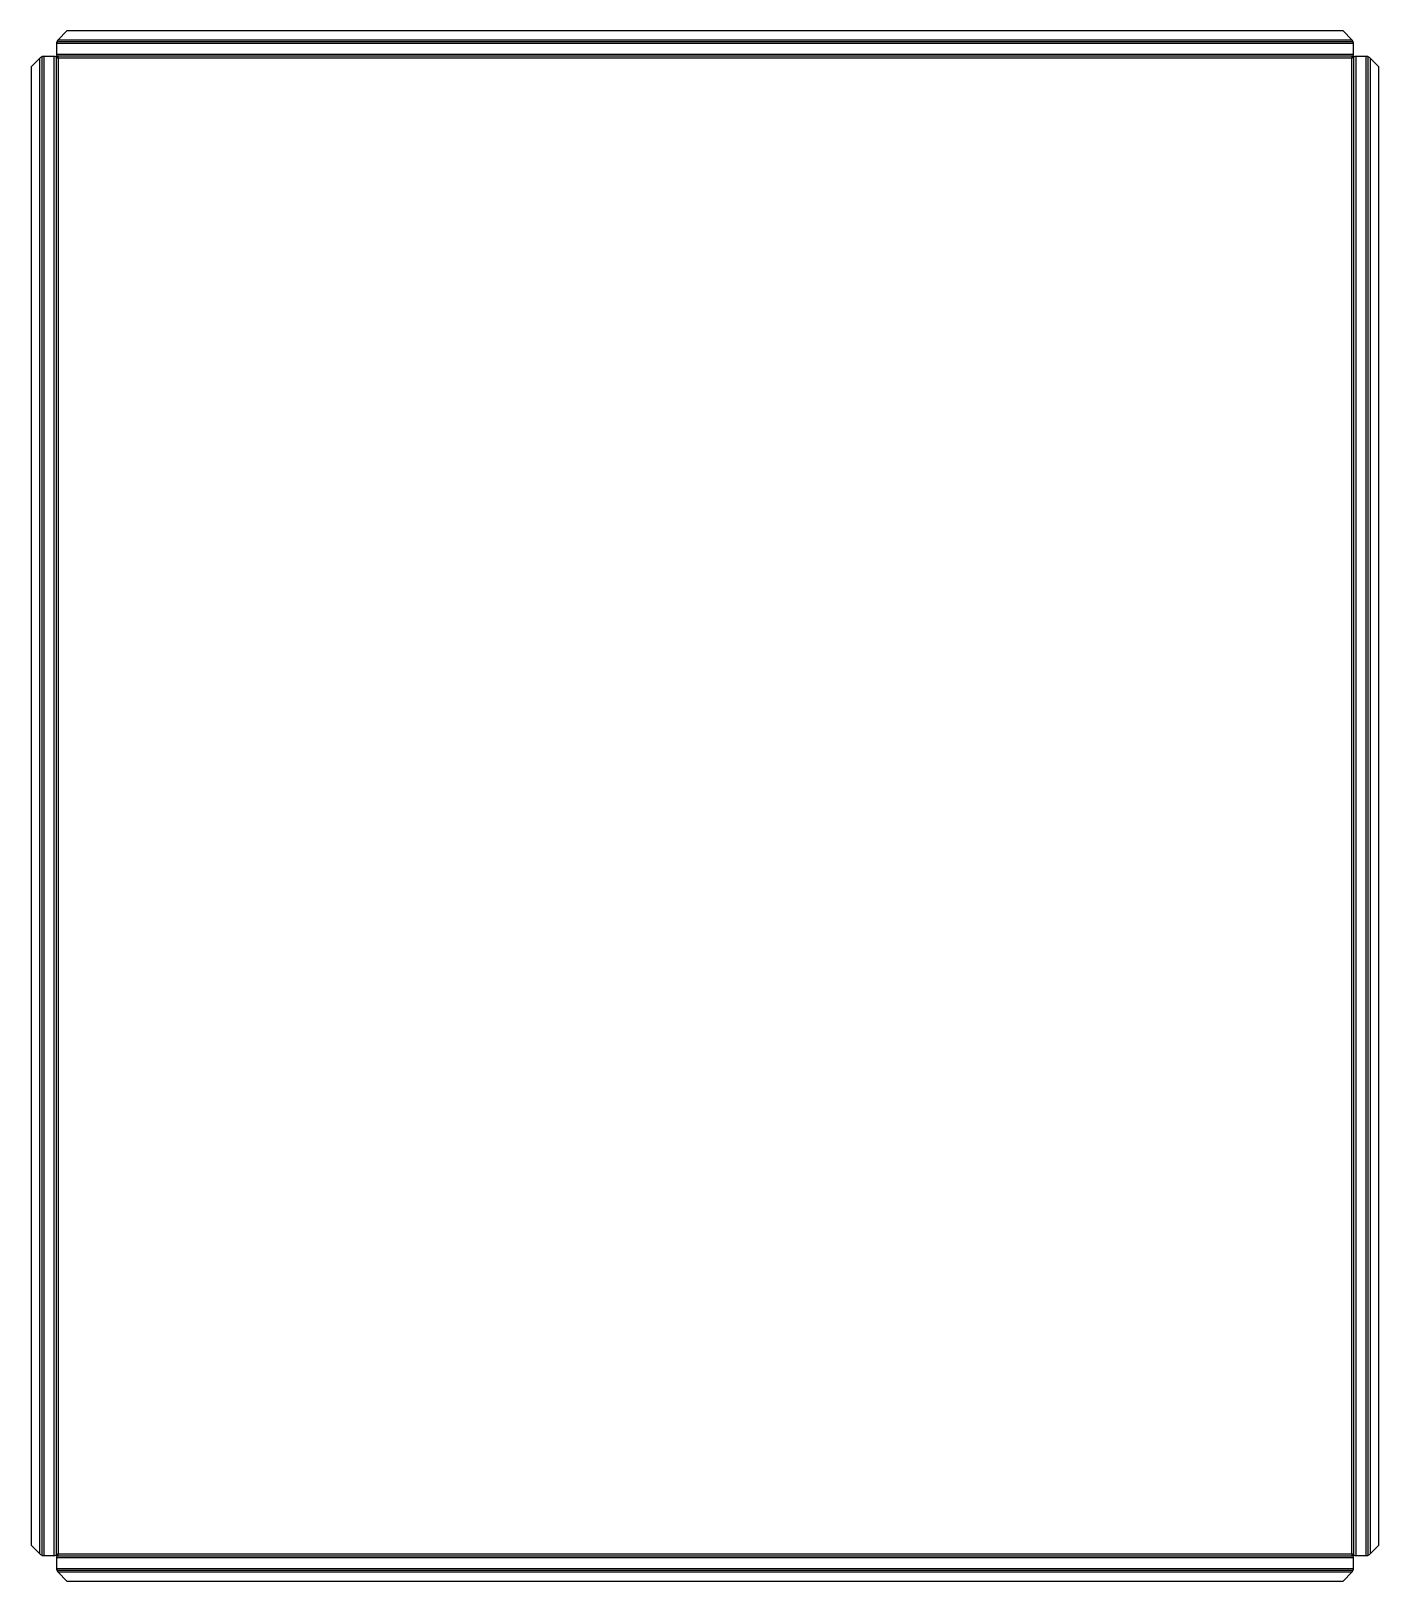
# Model space of a CAD drawing. Header units: millimetres. Extents: x -21 to 752, y 0 to 889.
import ezdxf

# ---------------------------------------------------------------- set-up
doc = ezdxf.new("R2010")
doc.units = ezdxf.units.MM

msp = doc.modelspace()

# ---------------------------------------------------------------- linework, layer by layer
at = {"layer": 'BEND'}
for p, q in [((737.57, 882.92), (-5.71, 882.92)), ((-14.46, 874.16), (-14.46, 14.89)), ((-6.2, 874.16), (-6.2, 14.89)), ((737.57, 874.65), (-5.71, 874.65)), ((738.06, 14.89), (738.06, 874.16)), ((746.32, 14.89), (746.32, 874.16)), ((-5.71, 14.39), (737.57, 14.39)), ((-5.71, 6.13), (737.57, 6.13))]:
    msp.add_line(p, q, dxfattribs=at)
at = {"layer": 'BEND_EXTENT'}
for p, q in [((737.86, 881.79), (-6, 881.79)), ((-5, 884.05), (736.86, 884.05)), ((-15.59, 15.59), (-15.59, 873.45)), ((-13.33, 874.45), (-13.33, 14.59)), ((-7.33, 14.59), (-7.33, 874.45)), ((-6, 875.79), (737.86, 875.79)), ((-5.07, 873.45), (-5.07, 15.59)), ((736.86, 873.52), (-5, 873.52)), ((736.93, 15.59), (736.93, 873.45)), ((739.19, 874.45), (739.19, 14.59)), ((745.19, 14.59), (745.19, 874.45)), ((747.45, 873.45), (747.45, 15.59)), ((737.86, 13.26), (-6, 13.26)), ((-5, 15.52), (736.86, 15.52)), ((-6, 7.26), (737.86, 7.26)), ((736.86, 5), (-5, 5))]:
    msp.add_line(p, q, dxfattribs=at)
at = {"layer": 'OUTER_PROFILES'}
for p, q in [((-6, 881.79), (-6, 875.79)), ((0, 889.05), (-5, 884.05)), ((731.86, 889.05), (0, 889.05)), ((736.86, 884.05), (731.86, 889.05)), ((737.86, 875.79), (737.86, 881.79)), ((-15.59, 873.45), (-20.59, 868.45)), ((-7.33, 874.45), (-13.33, 874.45)), ((-5, 873.52), (-5.07, 873.45)), ((736.93, 873.45), (736.86, 873.52)), ((745.19, 874.45), (739.19, 874.45)), ((752.45, 868.45), (747.45, 873.45)), ((-20.59, 868.45), (-20.59, 20.59)), ((752.45, 20.59), (752.45, 868.45)), ((-20.59, 20.59), (-15.59, 15.59)), ((747.45, 15.59), (752.45, 20.59)), ((-13.33, 14.59), (-7.33, 14.59)), ((-6, 13.26), (-6, 7.26)), ((-5.07, 15.59), (-5, 15.52)), ((736.86, 15.52), (736.93, 15.59)), ((737.86, 7.26), (737.86, 13.26)), ((739.19, 14.59), (745.19, 14.59)), ((-5, 5), (0, 0)), ((731.86, 0), (736.86, 5)), ((0, 0), (731.86, 0))]:
    msp.add_line(p, q, dxfattribs=at)
for points, knots in [([(-5, 884.05), (-5.49, 883.34), (-5.95, 882.63), (-6, 881.93), (-6, 881.88), (-6, 881.83), (-6, 881.79)], [1.570796, 1.570796, 1.570796, 1.570796, 3.043762, 3.043762, 3.043762, 3.141593, 3.141593, 3.141593, 3.141593]), ([(737.86, 881.79), (737.86, 881.83), (737.86, 881.88), (737.85, 881.93), (737.81, 882.63), (737.35, 883.34), (736.86, 884.05)], [-3.141593, -3.141593, -3.141593, -3.141593, -3.043762, -3.043762, -3.043762, -1.570796, -1.570796, -1.570796, -1.570796]), ([(-13.33, 874.45), (-13.38, 874.45), (-13.43, 874.45), (-13.47, 874.45), (-14.18, 874.4), (-14.89, 873.94), (-15.59, 873.45)], [-3.141593, -3.141593, -3.141593, -3.141593, -3.043762, -3.043762, -3.043762, -1.570796, -1.570796, -1.570796, -1.570796]), ([(-5.07, 873.45), (-5.12, 873.49), (-5.16, 873.52), (-5.21, 873.55), (-5.92, 874.04), (-6.63, 874.45), (-7.33, 874.45)], [1.570796, 1.570796, 1.570796, 1.570796, 1.668627, 1.668627, 1.668627, 3.141593, 3.141593, 3.141593, 3.141593]), ([(-6, 875.79), (-6, 875.08), (-5.59, 874.37), (-5.1, 873.66), (-5.07, 873.62), (-5.03, 873.57), (-5, 873.52)], [-3.141593, -3.141593, -3.141593, -3.141593, -1.668627, -1.668627, -1.668627, -1.570796, -1.570796, -1.570796, -1.570796]), ([(736.86, 873.52), (736.89, 873.57), (736.92, 873.62), (736.96, 873.66), (737.44, 874.37), (737.86, 875.08), (737.86, 875.79)], [1.570796, 1.570796, 1.570796, 1.570796, 1.668627, 1.668627, 1.668627, 3.141593, 3.141593, 3.141593, 3.141593]), ([(739.19, 874.45), (738.48, 874.45), (737.78, 874.04), (737.07, 873.55), (737.02, 873.52), (736.98, 873.49), (736.93, 873.45)], [-3.141593, -3.141593, -3.141593, -3.141593, -1.668627, -1.668627, -1.668627, -1.570796, -1.570796, -1.570796, -1.570796]), ([(747.45, 873.45), (746.75, 873.94), (746.04, 874.4), (745.33, 874.45), (745.29, 874.45), (745.24, 874.45), (745.19, 874.45)], [1.570796, 1.570796, 1.570796, 1.570796, 3.043762, 3.043762, 3.043762, 3.141593, 3.141593, 3.141593, 3.141593]), ([(-15.59, 15.59), (-14.89, 15.1), (-14.18, 14.65), (-13.47, 14.6), (-13.43, 14.6), (-13.38, 14.59), (-13.33, 14.59)], [1.570796, 1.570796, 1.570796, 1.570796, 3.043762, 3.043762, 3.043762, 3.141593, 3.141593, 3.141593, 3.141593]), ([(-7.33, 14.59), (-6.63, 14.59), (-5.92, 15.01), (-5.21, 15.5), (-5.16, 15.53), (-5.12, 15.56), (-5.07, 15.59)], [-3.141593, -3.141593, -3.141593, -3.141593, -1.668627, -1.668627, -1.668627, -1.570796, -1.570796, -1.570796, -1.570796]), ([(-5, 15.52), (-5.03, 15.48), (-5.07, 15.43), (-5.1, 15.38), (-5.59, 14.68), (-6, 13.97), (-6, 13.26)], [1.570796, 1.570796, 1.570796, 1.570796, 1.668627, 1.668627, 1.668627, 3.141593, 3.141593, 3.141593, 3.141593]), ([(737.86, 13.26), (737.86, 13.97), (737.44, 14.68), (736.96, 15.38), (736.92, 15.43), (736.89, 15.48), (736.86, 15.52)], [-3.141593, -3.141593, -3.141593, -3.141593, -1.668627, -1.668627, -1.668627, -1.570796, -1.570796, -1.570796, -1.570796]), ([(736.93, 15.59), (736.98, 15.56), (737.02, 15.53), (737.07, 15.5), (737.78, 15.01), (738.48, 14.59), (739.19, 14.59)], [1.570796, 1.570796, 1.570796, 1.570796, 1.668627, 1.668627, 1.668627, 3.141593, 3.141593, 3.141593, 3.141593]), ([(745.19, 14.59), (745.24, 14.59), (745.29, 14.6), (745.33, 14.6), (746.04, 14.65), (746.75, 15.1), (747.45, 15.59)], [-3.141593, -3.141593, -3.141593, -3.141593, -3.043762, -3.043762, -3.043762, -1.570796, -1.570796, -1.570796, -1.570796]), ([(-6, 7.26), (-6, 7.21), (-6, 7.17), (-6, 7.12), (-5.95, 6.41), (-5.49, 5.71), (-5, 5)], [-3.141593, -3.141593, -3.141593, -3.141593, -3.043762, -3.043762, -3.043762, -1.570796, -1.570796, -1.570796, -1.570796]), ([(736.86, 5), (737.35, 5.71), (737.81, 6.41), (737.85, 7.12), (737.86, 7.17), (737.86, 7.21), (737.86, 7.26)], [1.570796, 1.570796, 1.570796, 1.570796, 3.043762, 3.043762, 3.043762, 3.141593, 3.141593, 3.141593, 3.141593])]:
    msp.add_open_spline(points, degree=3, knots=knots, dxfattribs=at)

doc.saveas('drawing.dxf')
